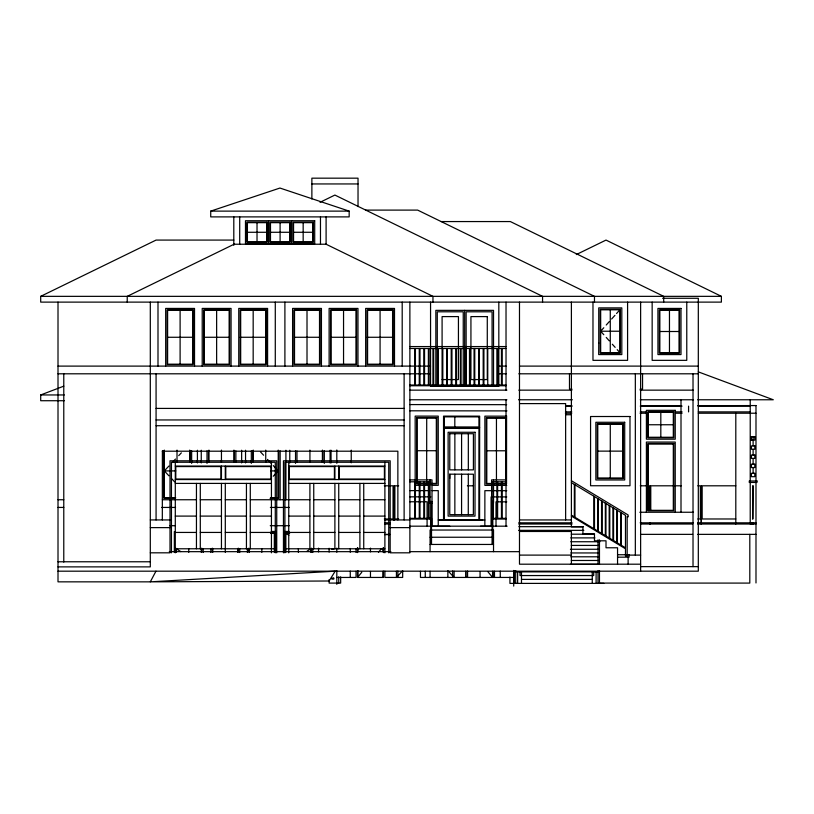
<?xml version="1.0" encoding="UTF-8"?>
<svg xmlns="http://www.w3.org/2000/svg" width="814" height="814" viewBox="0 0 814 814"><rect width="100%" height="100%" fill="white"/><g stroke="black" fill="none" stroke-linecap="round" stroke-linejoin="round"><path stroke-width="1.22" d="M426.658 483.892L426.709 418.04M449.766 478.449L449.766 474.175L473.392 474.196L473.361 514.672L449.766 514.652L449.766 474.175M454.812 426.953L454.812 416.86M468.274 514.672L468.304 474.196M444.251 519.963L444.251 428.388L478.937 428.418L478.866 519.993L438.247 519.963L479.588 519.993L479.66 416.158L443.538 416.127L443.538 519.963M484.849 526.18L484.879 490.669L506.756 490.689M496.011 526.18L496.021 501.841L506.776 501.841M155.962 571.184L150.305 581.847L58.008 581.847L58.008 302.116M383.445 571.235L383.445 577.441L357.488 577.441L361.792 572.273M378.439 552.289L381.461 548.667M336.803 577.462L356.044 577.441L356.044 571.194M603.805 334.727L600.671 331.227L603.805 327.737M606.237 325.02L609.371 321.53M611.629 319.007L614.946 315.323M616.554 313.522L619.892 309.808L600.671 309.808L600.671 352.655L619.892 352.655L619.892 309.808M273.28 476.231L278.225 470.909L273.28 465.598M168.925 475.803L164.306 470.909L168.925 466.015M172.192 462.545L175.498 459.055M178.714 455.647L181.349 452.849M307.183 551.037L310.856 548.778L310.856 552.33M576.312 254.568L606.013 240.079L721.387 296.347L721.387 302.116L40.7 302.116L40.7 296.347L156.074 240.079L233.822 240.079M234.463 244.047L127.228 296.347L127.228 302.116M320.055 202.299L334.89 195.065L542.562 296.347L542.562 302.116M64.326 400.722L40.7 400.722L40.7 394.953L63.797 386.151M210.724 211.121L279.945 188.044L349.165 211.121L349.165 216.89L210.724 216.89L210.724 211.121L349.165 211.121M565.72 406.003L572.069 405.983M640.567 405.83L681.155 405.738M697.649 405.698L755.992 405.565M311.874 183.944L358.028 183.944M365.74 210.104L417.653 210.104L594.474 296.347L594.474 302.116M441.127 221.561L510.347 221.561L663.695 296.347L663.695 302.116M247.405 232.275L266.636 232.275M270.482 232.275L289.703 232.275M293.549 232.275L312.779 232.275M234.086 244.231L326.099 244.231L326.099 216.89M40.7 296.347L721.387 296.347M662.586 298.27L698.31 298.27L698.31 571.184L58.008 571.184M600.671 331.227L619.892 331.227M659.849 331.502L679.08 331.502M167.603 337.271L192.603 337.271M204.141 337.271L229.141 337.271M240.191 337.271L265.669 337.271M294.515 337.271L319.515 337.271M331.044 337.271L356.044 337.271M367.104 337.271L392.582 337.271M409.88 346.571L506.023 346.571M409.88 348.494L506.023 348.494M58.008 366.107L430.555 366.107M498.819 366.107L506.115 366.107M519.485 366.107L698.31 366.107M58.008 373.799L430.555 373.799M498.819 373.799L506.115 373.799M518.833 373.799L698.31 373.799M442.094 379.568L458.435 379.568L458.435 316.595L442.094 316.595L442.094 385.032M409.88 385.032L506.023 385.032M409.88 385.755L506.023 385.755M571.998 389.184L569.485 389.184L569.485 373.799M640.028 389.184L642.551 389.184L642.551 373.799M409.88 390.15L506.888 390.15M518.823 390.15L571.896 390.15M640.13 390.15L693.202 390.15M40.7 394.953L64.347 394.953M409.88 399.766L506.888 399.766M518.528 399.766L572.384 399.766M640.252 399.766L693.497 399.766M697.751 399.766L773.3 399.766L698.31 371.876M519.485 403.602L565.638 403.602L565.638 519.942M565.435 406.115L571.774 406.115M640.252 406.115L682.091 406.115M698.31 406.115L750.223 406.115M156.074 408.414L404.12 408.414M565.435 411.884L571.774 411.884M640.252 411.884L646.591 411.884M675.752 411.884L682.091 411.884M698.31 411.884L750.223 411.884M565.374 413.217L571.774 413.217M640.069 413.217L646.591 413.217M675.528 413.217L682.091 413.217M698.31 413.217L755.992 413.217M565.638 414.733L571.397 414.733M156.074 419.953L404.12 419.953M648.32 424.755L673.31 424.755M156.074 425.722L404.12 425.722M417.094 450.722L436.324 450.722M486.803 450.783L506.074 450.783M597.781 451.129L622.781 451.129M162.322 451.2L397.863 451.2L397.863 519.942M175.295 466.096L271.438 466.096M288.746 466.096L384.89 466.096M164.306 470.909L175.743 470.909M270.726 470.909L278.225 470.909M175.295 479.558L271.438 479.558M288.746 479.558L384.89 479.558M409.88 479.884L432 479.894L432.02 526.18L449.766 526.2M506.023 479.884L491.605 479.884L491.605 503.123L493.528 503.123L493.528 479.894M755.992 481.003L756.959 481.003L756.959 482.448L749.267 482.448L749.267 481.003L756.959 481.003M409.88 481.807L430.759 481.807M491.605 481.807L506.023 481.807M175.295 483.404L271.438 483.404M288.746 483.404L384.89 483.404M384.32 485.805L393.07 485.805L393.05 518.976L384.32 518.976M398.667 485.805L394.871 485.805L394.871 518.976L398.667 518.976M467.368 485.805L473.616 485.805M640.252 485.805L648.972 485.805L648.972 510.378M681.287 485.805L650.773 485.805L650.773 510.378M697.812 485.805L700.355 485.805L700.355 518.976L697.812 518.976M735.785 485.805L702.156 485.805L702.156 518.976L735.785 518.976M175.743 497.822L164.306 497.822L164.306 450.101M270.726 497.822L278.225 497.822L278.225 450.101M175.122 498.31L163.818 498.31L163.818 450.976M270.055 498.31L278.714 498.31L278.714 450.976M58.008 499.745L63.777 499.745M162.383 499.745L196.449 499.745M200.295 499.745L221.449 499.745M225.295 499.745L246.439 499.745M250.285 499.745L309.9 499.745M313.746 499.745L334.89 499.745M338.736 499.745L359.89 499.745M363.736 499.745L384.89 499.745M430.077 501.495L432 501.495M491.605 501.495L493.528 501.495M432 503.123L430.077 503.123L430.077 479.894M58.008 507.437L63.777 507.437M161.681 507.437L175.58 507.437M270.38 507.437L289.336 507.437M639.804 512.25L693.497 512.25M175.295 516.096L196.449 516.096M200.295 516.096L221.449 516.096M225.295 516.096L246.439 516.096M250.285 516.096L271.438 516.096M288.746 516.096L309.9 516.096M313.746 516.096L334.89 516.096M338.736 516.096L359.89 516.096M363.736 516.096L384.89 516.096M409.88 518.345L431.542 518.345L431.542 526.271M492.114 518.345L506.023 518.345M409.88 519.057L430.891 519.057L430.891 526.271M492.755 519.057L506.023 519.057M150.305 519.942L170.014 519.942M384.829 519.942L409.88 519.942M479.588 519.993L482.906 519.993M519.485 519.942L571.397 519.942M473.361 519.993L477.431 519.993M384.778 522.822L389.886 522.822M518.772 522.822L572.069 522.822M640.15 522.822L693.253 522.822M697.639 522.822L755.992 522.822M384.778 524.023L389.886 524.023M518.854 524.023L572.069 524.023M640.547 524.023L692.561 524.023M697.639 524.023L755.992 524.023M169.841 525.702L174.929 525.702M270.248 525.702L289.316 525.702M409.88 526.18L507.132 526.18M518.854 526.668L583.475 526.668M150.305 527.625L170.014 527.625M390.171 527.625L409.88 527.625M518.61 530.352L583.831 530.352M271.235 531.471L276.251 531.471L276.251 552.492M288.95 531.471L283.944 531.471L283.944 552.492M519.485 531.471L571.397 531.471L571.397 564.194M175.295 532.437L196.449 532.437M200.295 532.437L221.449 532.437M225.295 532.437L246.439 532.437M250.285 532.437L271.438 532.437M288.746 532.437L309.9 532.437M313.746 532.437L334.89 532.437M338.736 532.437L359.89 532.437M363.736 532.437L384.89 532.437M271.093 532.916L274.806 532.916L274.806 551.953M289.092 532.916L285.378 532.916L285.378 551.953M270.574 533.394L274.328 533.394L274.328 552.33M285.856 552.33L285.856 533.394L289.611 533.394M571.296 534.198L594.383 534.198M384.829 534.36L389.886 534.36M640.486 534.36L692.602 534.36M697.69 534.36L755.992 534.36M384.595 534.605L389.886 534.605M430.077 537.24L493.528 537.24M570.807 537.891L594.881 537.891M570.807 541.737L599.949 541.737M430.077 544.454L493.528 544.454M571.296 545.421L598.88 545.421M175.295 548.778L274.328 548.778M285.856 548.778L384.89 548.778M331.827 549.287L333.75 549.287M570.431 549.267L598.209 549.267M169.292 551.668L390.893 551.668M409.88 551.668L519.485 551.668M150.305 552.818L170.014 552.818L170.014 460.816L276.729 460.816L276.729 552.818M570.807 552.95L598.687 552.95M617.551 554.741L629.09 554.741L629.09 557.173L617.551 557.173M519.485 555.107L571.397 555.107M629.09 555.107L640.628 555.107M570.807 556.796L598.687 556.796M571.296 560.48L598.88 560.48M58.008 561.772L150.305 561.772M640.628 564.194L519.485 564.194L519.485 302.116M570.431 564.326L598.209 564.326M640.628 566.636L698.31 566.636M58.008 566.88L150.305 566.88L150.305 302.116M515.71 571.866L598.025 571.866M513.715 577.441L420.462 577.441L420.462 571.275M521.479 579.395L592.256 579.395M514.265 583.089L515.71 583.089M599.47 583.089L749.806 583.089L749.806 534.36M603.795 583.394L509.94 583.394L509.94 577.065M409.88 404.578L506.654 404.67M409.88 410.805L506.959 410.897M506.807 416.178L484.879 416.158L484.879 485.388L506.756 485.398M443.538 427.665L479.66 427.696M429.741 485.337L415.171 485.327L415.171 416.107L438.247 416.127L438.247 485.348L432.173 485.348M409.88 490.618L429.619 490.628M432.081 490.628L438.247 490.639L438.247 526.18M409.88 496.845L430.789 496.855M506.766 496.916L491.096 496.906L491.076 526.18L480.545 526.22M409.88 501.77L427.085 501.78L427.085 526.18M480.545 519.993L484.849 519.993M325.722 244.047L432.956 296.347L432.956 302.116M285.856 533.394L288.909 535.185M571.397 480.718L628.133 514.987L628.133 516.91L627.167 516.33L627.167 556.064L625.478 556.064L625.478 548.768L571.397 516.096M571.397 482.641L625.478 515.313L625.478 547.802L571.397 515.13M180.759 551.587L176.262 548.778L176.262 552.33M171.408 478.429L174.705 481.929M260.48 451.882L263.594 455.219M267.48 459.391L271.418 463.614M606.237 337.444L609.32 340.873M612.342 344.241L615.15 347.364M617.216 349.664L619.892 352.655M487.952 571.794L492.562 577.441L492.562 571.326M755.992 405.525L755.992 582.966M753.449 522.822L753.449 524.023M753.113 436.772L753.113 445.909M753.113 449.277L753.113 455.046M753.113 458.404L753.113 464.173M753.113 467.541L753.113 473.31M752.095 522.822L752.095 524.023M751.841 522.822L751.841 524.023M751.424 436.772L751.424 440.14M750.223 399.766L750.223 524.023M735.805 413.217L735.805 524.023M701.403 524.023L701.403 485.805L701.108 524.023M693.019 373.799L693.019 566.636M688.573 406.135L688.573 411.904M686.772 302.116L686.772 360.348L652.156 360.348L652.156 302.116M681.003 399.766L681.003 512.25M675.233 512.25L675.233 442.063L646.397 442.063L646.397 512.25M669.464 310.348L669.464 352.655M660.815 412.26L660.815 437.26M650.02 510.48L650.02 485.805L649.714 510.48M650.02 522.822L650.02 524.023M649.714 522.822L649.714 524.023M640.628 302.116L640.628 571.184M635.337 373.799L635.337 555.107M628.123 557.173L628.123 564.194M627.584 302.116L627.584 360.348L592.979 360.348L592.979 302.116M621.326 512.8L621.326 545.288M620.706 512.423L620.706 544.922M617.409 510.439L617.409 542.928M617.551 564.194L617.551 547.771L606.013 547.771L606.013 540.801L594.474 540.801L594.474 533.933L582.936 533.933L582.936 526.861L571.397 526.861L571.397 302.116M616.788 510.063L616.788 542.551M613.563 508.109L613.563 540.608M612.942 507.743L612.942 540.231M610.276 309.808L610.276 352.655M610.276 424.206L610.276 478.052M609.788 505.83L609.788 538.329M609.177 505.463L609.177 537.952M605.962 503.52L605.962 536.009M605.341 503.144L605.341 535.632M602.167 501.231L602.167 533.719M601.546 500.854L601.546 533.343M599.47 539.814L599.47 564.458M599.47 570.594L599.47 583.394M598.321 498.901L598.321 531.4M598.025 539.814L598.025 564.458M598.025 570.726L598.025 583.394M597.7 498.534L597.7 531.023M596.102 572.171L596.102 583.394M594.474 496.581L594.474 529.069M593.864 496.204L593.864 528.703M593.701 571.845L593.701 575.549L520.034 575.549L520.034 571.845M592.256 571.845L592.256 583.394M574.969 484.798L574.969 517.287M574.348 484.422L574.348 516.91M521.479 571.845L521.479 583.394M517.633 572.171L517.633 583.394M515.71 570.533L515.71 583.394M514.265 570.563L514.265 583.394M513.715 570.441L513.715 586.1M506.023 302.116L506.023 390.15M506.023 399.766L506.023 526.18M502.177 348.494L502.177 385.032M502.177 481.807L502.177 518.345M501.455 348.494L501.455 385.032M501.455 481.807L501.455 518.345M500.254 571.143L500.254 577.441M498.819 302.116L498.819 386.304L430.555 386.304L430.555 302.116M497.619 348.494L497.619 385.032M497.619 481.807L497.619 518.345M496.896 348.494L496.896 385.032M496.896 481.807L496.896 518.345M496.448 418.091L496.448 483.465M494.485 571.194L494.485 577.441M493.528 386.304L493.528 310.348L435.846 310.348L435.846 386.304M493.528 551.668L493.528 530.036L430.077 530.036L430.077 551.668M493.05 481.807L493.05 518.345M493.05 571.235L493.05 577.441M492.806 502.045L492.806 544.454M492.328 503.225L492.328 518.345M492.083 386.304L492.083 311.793L466.127 311.793L466.127 386.304M492.083 502.045L492.083 544.454M487.759 348.494L487.759 385.032M483.913 348.494L483.913 385.032M483.19 348.494L483.19 385.032M480.067 571.56L480.067 577.441M479.344 348.494L479.344 385.032M478.622 348.494L478.622 385.032M474.776 348.494L474.776 385.032M474.063 348.494L474.063 385.032M470.217 348.494L470.217 385.032M469.495 348.494L469.495 385.032M468.325 433.72L468.325 469.871M467.572 571.143L467.572 577.441M467.094 571.275L467.094 577.441M465.649 348.494L465.649 385.032M465.649 571.194L465.649 577.441M464.926 348.494L464.926 385.032M464.682 310.348L464.682 386.304M463.247 386.304L463.247 311.793L437.281 311.793L437.281 386.304M461.589 433.709L461.589 469.871M461.579 474.186L461.579 514.662M461.08 348.494L461.08 385.032M460.358 348.494L460.358 385.032M456.512 348.494L456.512 385.032M455.789 348.494L455.789 385.032M454.863 433.709L454.863 469.871M454.853 474.186L454.853 514.662M454.11 571.194L454.11 577.441L447.863 570.716L447.863 577.441M452.665 570.97L452.665 577.441M451.943 348.494L451.943 385.032M451.221 348.494L451.221 385.032M447.385 348.494L447.385 385.032M446.662 348.494L446.662 385.032M442.816 348.494L442.816 385.032M438.247 348.494L438.247 385.032M437.525 348.494L437.525 385.032M433.679 348.494L433.679 385.032M432.956 348.494L432.956 385.032M431.512 502.045L431.512 544.454M430.799 502.045L430.799 544.454M430.077 518.345L430.097 519.057M430.077 571.275L430.077 577.441M429.11 348.494L429.11 385.032M429.11 481.807L429.11 518.345M428.388 348.494L428.388 385.032M428.388 481.807L428.388 518.345M425.264 571.235L425.264 577.441M424.542 348.494L424.542 385.032M424.542 481.807L424.542 518.345M423.829 348.494L423.829 385.032M423.829 481.807L423.829 518.345M419.983 348.494L419.983 385.032M419.983 481.807L419.983 518.345M419.261 348.494L419.261 385.032M419.261 481.807L419.261 518.345M415.415 348.494L415.415 385.032M415.415 481.807L415.415 518.345M414.692 348.494L414.692 385.032M414.692 481.807L414.692 518.345M409.88 302.116L409.88 552.818L390.171 552.818L390.171 460.816L283.455 460.816L283.455 552.818M404.12 373.799L404.12 519.942M402.197 302.116L402.197 366.107M397.863 570.97L397.863 577.441M396.428 571.194L396.428 577.441L402.676 570.716L402.676 577.441L384.89 577.441L384.89 571.194M394.505 366.107L394.505 308.425L365.659 308.425L365.659 366.107M394.118 520.36L394.118 485.805L393.823 520.36M388.736 552.818L388.736 462.25L284.9 462.25L284.9 552.818M384.89 462.25L384.89 552.818M383.445 547.619L383.445 552.594M382.967 548.076L382.967 551.75M382.967 571.326L382.967 577.441M380.077 310.348L380.077 364.184M370.462 548.107L370.462 551.861M370.462 571.448L370.462 577.441M363.736 483.404L363.736 548.778M359.89 483.404L359.89 548.778M358.028 206.583L358.028 178.174L311.874 178.174L311.874 199.033M357.967 366.107L357.967 308.425L329.121 308.425L329.121 366.107M357.967 548.107L357.967 551.861M357.967 570.614L357.967 577.441M357.488 547.619L357.488 552.594M357.488 571.235L357.488 577.441M356.044 548.687L356.044 552.441M351.241 450.152L351.241 462.82M350.274 548.463L350.274 552.238M350.274 571.143L350.274 577.441M343.549 310.348L343.549 364.184M340.659 576.841L340.659 583.089L329.121 583.089L329.121 579.548M338.736 466.096L338.736 479.558M338.736 483.404L338.736 548.778M338.736 576.8L338.736 583.089M336.813 449.969L336.813 463.288M336.813 548.107L336.813 552.238M336.813 570.594L336.813 584.35M334.89 466.096L334.89 479.558M334.89 483.404L334.89 548.778M331.044 450.234L331.044 462.932M330.087 450.234L330.087 462.932M329.121 548.26L329.121 552.096M324.318 450.844L324.318 463.38M322.873 450.976L322.873 462.189M322.395 450.101L322.395 462.342M321.438 366.107L321.438 308.425L292.592 308.425L292.592 366.107M320.472 216.89L320.472 244.231M318.549 548.158L318.549 551.902M313.746 483.404L313.746 548.778M312.779 548.778L312.779 552.492M311.335 548.148L311.335 551.953M309.931 450.101L309.931 462.342M309.9 483.404L309.9 548.778M307.01 310.348L307.01 364.184M303.164 222.66L303.164 241.88M298.362 548.778L298.362 552.33M296.978 450.976L296.978 462.189M295.533 450.844L295.533 463.38M291.626 220.736L291.626 243.803M289.764 450.234L289.764 462.932M288.746 462.25L288.746 552.818M285.918 450.234L285.918 499.745M284.9 302.116L284.9 366.107M280.097 222.66L280.097 241.88M280.148 450.844L280.148 499.745M275.285 302.116L275.285 366.107M275.285 552.818L275.285 462.25L171.449 462.25L171.449 552.818M271.438 462.25L271.438 552.818M268.559 220.736L268.559 243.803M267.592 366.107L267.592 308.425L238.756 308.425L238.756 366.107M265.73 450.101L265.73 462.342M261.823 548.778L261.823 552.33M257.021 222.66L257.021 241.88M253.174 310.348L253.174 364.184M253.235 450.101L253.235 462.342M252.757 450.976L252.757 462.189M251.312 450.844L251.312 463.38M250.285 483.404L250.285 548.778M249.328 548.778L249.328 552.33M248.85 548.148L248.85 551.953M247.405 548.778L247.405 552.492M246.439 483.404L246.439 548.778M245.543 450.234L245.543 462.932M241.636 450.234L241.636 462.932M239.713 216.89L239.713 244.231M239.713 548.778L239.713 552.492M238.268 548.148L238.268 551.953M237.79 548.778L237.79 552.33M235.867 450.915L235.867 462.301M234.422 450.976L234.422 462.189M233.801 216.89L233.801 245.309M233.944 450.101L233.944 462.342M231.064 366.107L231.064 308.425L202.218 308.425L202.218 366.107M225.295 466.096L225.295 479.558M225.295 483.404L225.295 552.33M221.449 450.101L221.449 462.342M221.449 466.096L221.449 479.558M221.449 483.404L221.449 548.778M216.636 310.348L216.636 364.184M212.79 548.778L212.79 552.33M212.312 548.148L212.312 551.953M210.867 548.778L210.867 552.492M208.944 450.101L208.944 462.342M208.465 450.976L208.465 462.189M207.021 450.844L207.021 463.38M203.185 548.778L203.185 552.492M201.74 548.148L201.74 551.953M201.262 450.234L201.262 462.932M201.262 548.778L201.262 552.33M200.295 483.404L200.295 548.778M197.415 450.234L197.415 462.932M196.449 483.404L196.449 548.778M194.526 366.107L194.526 308.425L165.68 308.425L165.68 366.107M191.646 450.844L191.646 463.38M190.201 450.976L190.201 462.189M189.723 450.101L189.723 462.342M188.756 548.778L188.756 552.33M180.108 310.348L180.108 364.184M177.014 450.101L177.014 462.342M175.783 548.148L175.783 551.953M175.295 462.25L175.295 552.818M174.338 531.471L174.338 552.492M162.383 450.844L162.322 519.942M157.997 302.116L157.997 366.107M156.074 373.799L156.074 519.942M63.777 373.799L63.777 562.098M449.796 433.709L449.766 469.871L473.402 469.871L473.422 433.72L449.796 433.709M475.061 432.285L475 516.117L448.127 516.096L448.127 432.265L475.061 432.285M506.105 418.101L506.054 483.475L486.803 483.465L486.803 418.081L506.105 418.101M506.583 417.623L506.532 483.954L486.314 483.943L486.314 417.602L506.583 417.623M598.748 343.04L598.687 354.578L621.815 354.578L621.815 307.885L598.748 307.885L598.748 343.04M335.175 571.184L329.121 581.003L150.305 581.847L335.175 571.184M314.703 220.736L245.482 220.736L245.482 243.803L314.703 243.803L314.703 220.736M267.114 222.171L246.927 222.171L246.927 242.369L267.114 242.369L267.114 222.171M290.191 222.171L269.994 222.171L269.994 242.369L290.191 242.369L290.191 222.171M313.258 222.171L293.071 222.171L293.071 242.369L313.258 242.369L313.258 222.171M266.636 222.66L247.405 222.66L247.405 241.88L266.636 241.88L266.636 222.66M289.703 222.66L270.482 222.66L270.482 241.88L289.703 241.88L289.703 222.66M312.779 222.66L293.549 222.66L293.549 241.88L312.779 241.88L312.779 222.66M681.003 308.425L657.926 308.425L657.956 354.578L681.003 354.578L681.003 308.425M620.38 309.33L600.183 309.33L600.183 353.134L620.38 353.134L620.38 309.33M193.081 309.869L167.124 309.869L167.124 364.672L193.081 364.672L193.081 309.869M229.619 309.869L203.663 309.869L203.663 364.672L229.619 364.672L229.619 309.869M266.147 309.869L240.191 309.869L240.191 364.672L266.147 364.672L266.147 309.869M319.994 309.869L294.037 309.869L294.037 364.672L319.994 364.672L319.994 309.869M356.522 309.869L330.565 309.869L330.565 364.672L356.522 364.672L356.522 309.869M393.06 309.869L367.104 309.869L367.104 364.672L393.06 364.672L393.06 309.869M679.558 309.869L659.371 309.869L659.371 353.134L679.558 353.134L679.558 309.869M192.603 310.348L167.603 310.348L167.603 364.184L192.603 364.184L192.603 310.348M229.141 310.348L204.141 310.348L204.141 364.184L229.141 364.184L229.141 310.348M265.669 310.348L240.679 310.348L240.679 364.184L265.669 364.184L265.669 310.348M319.515 310.348L294.515 310.348L294.515 364.184L319.515 364.184L319.515 310.348M356.044 310.348L331.044 310.348L331.044 364.184L356.044 364.184L356.044 310.348M392.582 310.348L367.582 310.348L367.582 364.184L392.582 364.184L392.582 310.348M679.08 310.348L659.849 310.348L659.849 352.655L679.08 352.655L679.08 310.348M487.281 316.595L470.93 316.595L470.93 379.568L487.281 379.568L487.281 316.595M675.233 410.337L646.397 410.337L646.397 439.184L675.233 439.184L675.233 410.337M673.789 411.782L647.832 411.782L647.832 437.739L673.789 437.739L673.789 411.782M673.31 412.26L648.32 412.26L648.32 437.26L673.31 437.26L673.31 412.26M629.985 416.514L590.567 416.514L590.567 485.744L629.985 485.744L629.985 416.514M624.704 422.283L595.858 422.283L595.858 479.975L624.704 479.975L624.704 422.283M623.259 423.728L597.303 423.728L597.303 478.53L623.259 478.53L623.259 423.728M622.781 424.206L597.781 424.206L597.781 478.052L622.781 478.052L622.781 424.206M754.792 436.772L751.19 436.772L751.19 440.14L754.792 440.14L754.792 436.772M673.789 443.508L647.832 443.508L647.832 510.805L673.789 510.805L673.789 443.508M673.31 443.986L648.32 443.986L648.32 510.327L673.31 510.327L673.31 443.986M754.792 445.909L751.424 445.909L751.424 449.277L754.792 449.277L754.792 445.909M754.792 455.046L751.424 455.046L751.424 458.404L754.792 458.404L754.792 455.046M754.792 464.173L751.424 464.173L751.424 467.541L754.792 467.541L754.792 464.173M220.97 466.575L175.783 466.575L175.783 479.08L220.97 479.08L220.97 466.575M270.96 466.575L225.773 466.575L225.773 479.08L270.96 479.08L270.96 466.575M334.412 466.575L289.224 466.575L289.224 479.08L334.412 479.08L334.412 466.575M384.412 466.575L339.224 466.575L339.224 479.08L384.412 479.08L384.412 466.575M754.792 473.31L751.424 473.31L751.424 476.678L754.792 476.678L754.792 473.31M752.96 485.805L752.777 518.976L752.96 485.805M333.75 578.133L331.827 578.133L331.827 579.1L333.75 579.1L333.75 578.133M478.937 416.88L444.251 416.849L444.251 426.943L478.937 426.974L478.937 416.88M436.803 417.572L416.615 417.551L416.615 483.892L436.803 483.903L436.803 417.572M436.324 418.05L417.094 418.03L417.094 483.414L436.324 483.424L436.324 418.05"/></g></svg>
